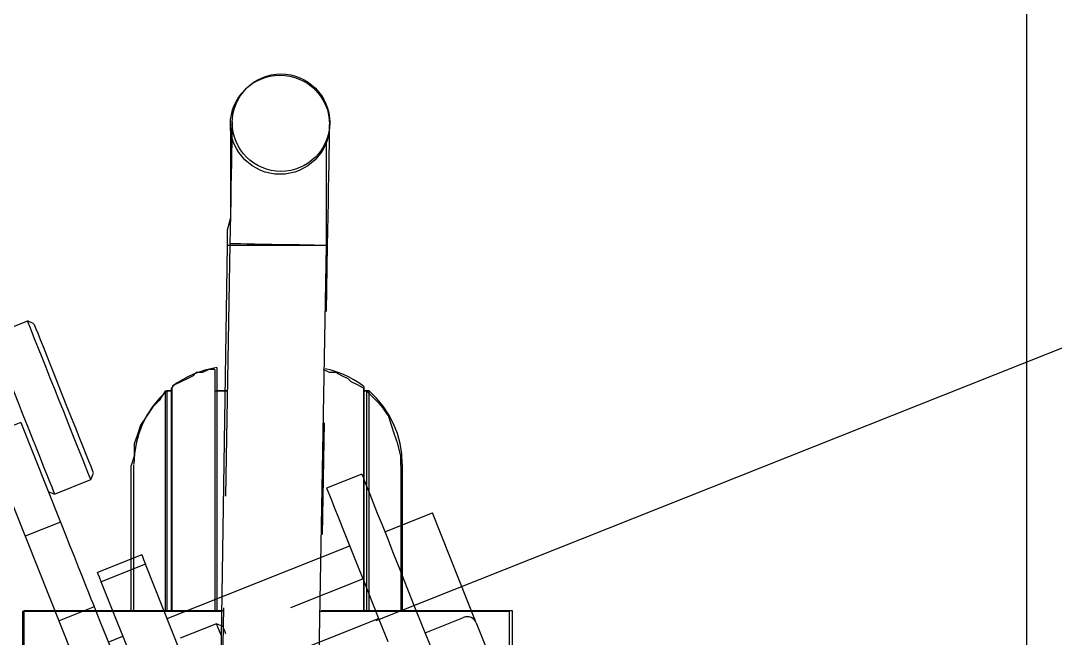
# Model space of a CAD drawing. Extents: x 3 to 592, y 5 to 207.
# Drawn here: x 134.35 to 146.13, y 67.81 to 74.84 of the extents above; entities that cross this region are included whole.
import ezdxf

# ---------------------------------------------------------------- set-up
doc = ezdxf.new("R2010")
doc.units = 0
doc.layers.get('0').update_dxf_attribs({"linetype": 'CONTINUOUS'})

msp = doc.modelspace()

# ---------------------------------------------------------------- linework, layer by layer
at = {"color": 7}
for points in [[(145.803056, 53.057778), (145.803056, 115.111389)], [(138.394722, 68.015556), (156.315833, 75.141667)], [(136.736667, 73.66), (136.736667, 73.624722), (136.736667, 73.589444), (136.736667, 73.518889), (136.736667, 73.413056), (136.736667, 73.3425), (136.736667, 73.201389), (136.736667, 73.060278), (136.736667, 72.919167), (136.736667, 72.778056), (136.736667, 72.601667), (136.701389, 72.460556), (136.701389, 72.284167)], [(136.756457, 73.693267), (136.756105, 73.683036), (136.755752, 73.65305), (136.754694, 73.602956), (136.753635, 73.534164), (136.752224, 73.447381), (136.75046, 73.344017), (136.748344, 73.225484), (136.745874, 73.093545), (136.743405, 72.949964), (136.740582, 72.796859), (136.73776, 72.63705), (136.734938, 72.47195), (136.732116, 72.304734)], [(136.756457, 73.693267), (136.756105, 73.683036), (136.755752, 73.65305), (136.754694, 73.602956), (136.753635, 73.534164), (136.752224, 73.447381), (136.75046, 73.344017), (136.748344, 73.225484), (136.745874, 73.093545), (136.743405, 72.949964), (136.740582, 72.796859), (136.73776, 72.63705), (136.734938, 72.47195), (136.732116, 72.304734)], [(136.756457, 73.693267), (136.756105, 73.683036), (136.755752, 73.65305), (136.754694, 73.602956), (136.753635, 73.534164), (136.752224, 73.447381), (136.75046, 73.344017), (136.748344, 73.225484), (136.745874, 73.093545), (136.743405, 72.949964), (136.740582, 72.796859), (136.73776, 72.63705), (136.734938, 72.47195), (136.732116, 72.304734)], [(136.756457, 73.693267), (136.756105, 73.683036), (136.755752, 73.65305), (136.754694, 73.602956), (136.753635, 73.534164), (136.752224, 73.447381), (136.75046, 73.344017), (136.748344, 73.225484), (136.745874, 73.093545), (136.743405, 72.949964), (136.740582, 72.796859), (136.73776, 72.63705), (136.734938, 72.47195), (136.732116, 72.304734)], [(137.830278, 72.284167), (137.830278, 72.425278), (137.830278, 72.601667), (137.830278, 72.742778), (137.830278, 72.919167), (137.830278, 73.060278), (137.830278, 73.201389), (137.830278, 73.307222), (137.830278, 73.413056), (137.830278, 73.483611), (137.865556, 73.554167), (137.865556, 73.624722), (137.865556, 73.66)], [(137.843048, 72.285084), (137.845871, 72.452301), (137.849046, 72.617401), (137.851868, 72.777562), (137.854337, 72.930314), (137.856807, 73.073895), (137.859276, 73.205834), (137.861393, 73.324367), (137.863157, 73.428084), (137.864568, 73.514867), (137.865979, 73.583659), (137.866684, 73.633401), (137.86739, 73.663739)], [(137.843048, 72.285084), (137.845871, 72.452301), (137.849046, 72.617401), (137.851868, 72.777562), (137.854337, 72.930314), (137.856807, 73.073895), (137.859276, 73.205834), (137.861393, 73.324367), (137.863157, 73.428084), (137.864568, 73.514867), (137.865979, 73.583659), (137.866684, 73.633401), (137.86739, 73.663739)], [(137.843048, 72.285084), (137.845871, 72.452301), (137.849046, 72.617401), (137.851868, 72.777562), (137.854337, 72.930314), (137.856807, 73.073895), (137.859276, 73.205834), (137.861393, 73.324367), (137.863157, 73.428084), (137.864568, 73.514867), (137.865979, 73.583659), (137.866684, 73.633401), (137.86739, 73.663739)], [(137.843048, 72.285084), (137.845871, 72.452301), (137.849046, 72.617401), (137.851868, 72.777562), (137.854337, 72.930314), (137.856807, 73.073895), (137.859276, 73.205834), (137.861393, 73.324367), (137.863157, 73.428084), (137.864568, 73.514867), (137.865979, 73.583659), (137.866684, 73.633401), (137.86739, 73.663739)], [(134.936054, 67.635896), (132.600665, 73.496593)], [(134.936054, 67.635896), (132.600665, 73.496593)], [(136.701389, 72.284167), (136.595556, 65.334444)], [(136.732116, 72.304592), (136.681756, 69.429542)], [(136.732116, 72.304592), (136.681756, 69.429542)], [(136.732116, 72.304592), (136.681756, 69.429542)], [(136.732116, 72.304592), (136.681756, 69.429542)], [(137.830278, 72.284167), (137.795, 72.284167), (137.724444, 72.284167), (137.689167, 72.284167), (137.583333, 72.284167), (137.512778, 72.284167), (137.406944, 72.284167), (137.301111, 72.284167), (137.195278, 72.284167), (137.089444, 72.284167), (136.983611, 72.284167), (136.913056, 72.284167), (136.8425, 72.284167), (136.771944, 72.284167), (136.736667, 72.284167), (136.701389, 72.284167)], [(137.843048, 72.285084), (137.803184, 72.285789), (137.754854, 72.286495), (137.68959, 72.287906), (137.609862, 72.289317), (137.518493, 72.290728), (137.418657, 72.292492), (137.313882, 72.294256), (137.208401, 72.296373), (137.105743, 72.298137), (137.009787, 72.299548), (136.923709, 72.301312), (136.851037, 72.30237), (136.793887, 72.303428), (136.754729, 72.304134), (136.734621, 72.304487)], [(137.843048, 72.285084), (137.803184, 72.285789), (137.754854, 72.286495), (137.68959, 72.287906), (137.609862, 72.289317), (137.518493, 72.290728), (137.418657, 72.292492), (137.313882, 72.294256), (137.208401, 72.296373), (137.105743, 72.298137), (137.009787, 72.299548), (136.923709, 72.301312), (136.851037, 72.30237), (136.793887, 72.303428), (136.754729, 72.304134), (136.734621, 72.304487)], [(137.843048, 72.285084), (137.803184, 72.285789), (137.754854, 72.286495), (137.68959, 72.287906), (137.609862, 72.289317), (137.518493, 72.290728), (137.418657, 72.292492), (137.313882, 72.294256), (137.208401, 72.296373), (137.105743, 72.298137), (137.009787, 72.299548), (136.923709, 72.301312), (136.851037, 72.30237), (136.793887, 72.303428), (136.754729, 72.304134), (136.734621, 72.304487)], [(137.843048, 72.285084), (137.803184, 72.285789), (137.754854, 72.286495), (137.68959, 72.287906), (137.609862, 72.289317), (137.518493, 72.290728), (137.418657, 72.292492), (137.313882, 72.294256), (137.208401, 72.296373), (137.105743, 72.298137), (137.009787, 72.299548), (136.923709, 72.301312), (136.851037, 72.30237), (136.793887, 72.303428), (136.754729, 72.304134), (136.734621, 72.304487)], [(137.689167, 64.417222), (137.830278, 72.284167)], [(137.829795, 71.535081), (137.842942, 72.285119)], [(137.829795, 71.535081), (137.842942, 72.285119)], [(137.829795, 71.535081), (137.842942, 72.285119)], [(137.829795, 71.535081), (137.842942, 72.285119)], [(134.427701, 71.425223), (134.014951, 71.260829)], [(134.427701, 71.425223), (134.014951, 71.260829)], [(134.499879, 71.394214), (134.42756, 71.425259)], [(134.499879, 71.394214), (134.42756, 71.425259)], [(135.147509, 69.618931), (135.133045, 69.655267), (135.115053, 69.700069), (135.090711, 69.761806), (135.059667, 69.839064), (135.023684, 69.930081), (134.982409, 70.033092), (134.937253, 70.146333), (134.889275, 70.266983), (134.839181, 70.392925), (134.788028, 70.521336), (134.736522, 70.649747), (134.686428, 70.775689), (134.63845, 70.896692), (134.593295, 71.009581), (134.55202, 71.112944), (134.515684, 71.203961), (134.484992, 71.281572), (134.460298, 71.343308), (134.442306, 71.388464), (134.43137, 71.415981)], [(135.147509, 69.618931), (135.133045, 69.655267), (135.115053, 69.700069), (135.090711, 69.761806), (135.059667, 69.839064), (135.023684, 69.930081), (134.982409, 70.033092), (134.937253, 70.146333), (134.889275, 70.266983), (134.839181, 70.392925), (134.788028, 70.521336), (134.736522, 70.649747), (134.686428, 70.775689), (134.63845, 70.896692), (134.593295, 71.009581), (134.55202, 71.112944), (134.515684, 71.203961), (134.484992, 71.281572), (134.460298, 71.343308), (134.442306, 71.388464), (134.43137, 71.415981)], [(134.499879, 71.394214), (134.507993, 71.373753), (134.522457, 71.33777), (134.543624, 71.284853), (134.570788, 71.216061), (134.603949, 71.133159), (134.642049, 71.037556), (134.684382, 70.93137), (134.72989, 70.81707), (134.777868, 70.696772), (134.827257, 70.572947), (134.876646, 70.44877), (134.925329, 70.326709), (134.972249, 70.208881), (135.016346, 70.098461), (135.056563, 69.997567), (135.092193, 69.907961), (135.122532, 69.832114), (135.146521, 69.771436), (135.16416, 69.726986), (135.175096, 69.700175)], [(134.499879, 71.394214), (134.507993, 71.373753), (134.522457, 71.33777), (134.543624, 71.284853), (134.570788, 71.216061), (134.603949, 71.133159), (134.642049, 71.037556), (134.684382, 70.93137), (134.72989, 70.81707), (134.777868, 70.696772), (134.827257, 70.572947), (134.876646, 70.44877), (134.925329, 70.326709), (134.972249, 70.208881), (135.016346, 70.098461), (135.056563, 69.997567), (135.092193, 69.907961), (135.122532, 69.832114), (135.146521, 69.771436), (135.16416, 69.726986), (135.175096, 69.700175)], [(134.014845, 71.260723), (134.029662, 71.224034), (134.047653, 71.178879), (134.071995, 71.11679), (134.103039, 71.039531), (134.139376, 70.948515), (134.180298, 70.845151), (134.225453, 70.731909), (134.273784, 70.611259), (134.323878, 70.485317), (134.375031, 70.356906), (134.426184, 70.228142), (134.476278, 70.102554), (134.524609, 69.981551), (134.569764, 69.868662), (134.610687, 69.765651), (134.647023, 69.674634), (134.677714, 69.597376), (134.702409, 69.53564), (134.720048, 69.490837), (134.730984, 69.463673)], [(134.014845, 71.260723), (134.029662, 71.224034), (134.047653, 71.178879), (134.071995, 71.11679), (134.103039, 71.039531), (134.139376, 70.948515), (134.180298, 70.845151), (134.225453, 70.731909), (134.273784, 70.611259), (134.323878, 70.485317), (134.375031, 70.356906), (134.426184, 70.228142), (134.476278, 70.102554), (134.524609, 69.981551), (134.569764, 69.868662), (134.610687, 69.765651), (134.647023, 69.674634), (134.677714, 69.597376), (134.702409, 69.53564), (134.720048, 69.490837), (134.730984, 69.463673)], [(136.560278, 70.873056), (136.489722, 70.873056), (136.419167, 70.837778), (136.348611, 70.837778), (136.313333, 70.8025), (136.242778, 70.767222), (136.172222, 70.731944), (136.101667, 70.696667), (136.066389, 70.661389)], [(136.582432, 70.894434), (136.513993, 70.881734), (136.44626, 70.865153), (136.379938, 70.843987), (136.315027, 70.818587), (136.251879, 70.789659), (136.190849, 70.756498), (136.131582, 70.719809), (136.075138, 70.679239)], [(136.582432, 70.894434), (136.513993, 70.881734), (136.44626, 70.865153), (136.379938, 70.843987), (136.315027, 70.818587), (136.251879, 70.789659), (136.190849, 70.756498), (136.131582, 70.719809), (136.075138, 70.679239)], [(136.582432, 70.894434), (136.513993, 70.881734), (136.44626, 70.865153), (136.379938, 70.843987), (136.315027, 70.818587), (136.251879, 70.789659), (136.190849, 70.756498), (136.131582, 70.719809), (136.075138, 70.679239)], [(136.582432, 70.894434), (136.513993, 70.881734), (136.44626, 70.865153), (136.379938, 70.843987), (136.315027, 70.818587), (136.251879, 70.789659), (136.190849, 70.756498), (136.131582, 70.719809), (136.075138, 70.679239)], [(136.560278, 70.873056), (136.560278, 70.837778), (136.560278, 70.8025), (136.560278, 70.767222), (136.560278, 70.696667), (136.560278, 70.590833), (136.560278, 70.485), (136.560278, 70.343889), (136.560278, 70.202778), (136.560278, 70.026389), (136.560278, 69.85), (136.560278, 69.638333), (136.560278, 69.426667), (136.560278, 69.215), (136.560278, 68.968056), (136.560278, 68.685833), (136.560278, 68.438889), (136.560278, 68.156667), (136.560278, 68.121389)], [(136.582432, 70.894434), (136.582432, 70.872914), (136.582432, 70.834462), (136.582432, 70.776606), (136.582432, 70.699701), (136.582432, 70.604098), (136.582432, 70.490151), (136.582432, 70.357859), (136.582432, 70.208281), (136.582432, 70.041417), (136.582432, 69.857973), (136.582432, 69.659006), (136.582432, 69.44487), (136.582432, 69.21627), (136.582432, 68.973912), (136.582432, 68.719206), (136.582432, 68.452153), (136.582432, 68.17487), (136.582432, 68.129362)], [(136.582432, 70.894434), (136.582432, 70.872914), (136.582432, 70.834462), (136.582432, 70.776606), (136.582432, 70.699701), (136.582432, 70.604098), (136.582432, 70.490151), (136.582432, 70.357859), (136.582432, 70.208281), (136.582432, 70.041417), (136.582432, 69.857973), (136.582432, 69.659006), (136.582432, 69.44487), (136.582432, 69.21627), (136.582432, 68.973912), (136.582432, 68.719206), (136.582432, 68.452153), (136.582432, 68.17487), (136.582432, 68.129362)], [(136.582432, 70.894434), (136.582432, 70.872914), (136.582432, 70.834462), (136.582432, 70.776606), (136.582432, 70.699701), (136.582432, 70.604098), (136.582432, 70.490151), (136.582432, 70.357859), (136.582432, 70.208281), (136.582432, 70.041417), (136.582432, 69.857973), (136.582432, 69.659006), (136.582432, 69.44487), (136.582432, 69.21627), (136.582432, 68.973912), (136.582432, 68.719206), (136.582432, 68.452153), (136.582432, 68.17487), (136.582432, 68.129362)], [(136.582432, 70.894434), (136.582432, 70.872914), (136.582432, 70.834462), (136.582432, 70.776606), (136.582432, 70.699701), (136.582432, 70.604098), (136.582432, 70.490151), (136.582432, 70.357859), (136.582432, 70.208281), (136.582432, 70.041417), (136.582432, 69.857973), (136.582432, 69.659006), (136.582432, 69.44487), (136.582432, 69.21627), (136.582432, 68.973912), (136.582432, 68.719206), (136.582432, 68.452153), (136.582432, 68.17487), (136.582432, 68.129362)], [(138.253611, 70.661389), (138.183056, 70.696667), (138.1125, 70.731944), (138.077222, 70.767222), (138.006667, 70.8025), (137.936111, 70.837778), (137.865556, 70.837778), (137.795, 70.873056)], [(138.256574, 70.679134), (138.199777, 70.719703), (138.140863, 70.756392), (138.07948, 70.789553), (138.016333, 70.818834), (137.951422, 70.843881), (137.885099, 70.865048), (137.818424, 70.881628)], [(138.256574, 70.679134), (138.199777, 70.719703), (138.140863, 70.756392), (138.07948, 70.789553), (138.016333, 70.818834), (137.951422, 70.843881), (137.885099, 70.865048), (137.818424, 70.881628)], [(138.256574, 70.679134), (138.199777, 70.719703), (138.140863, 70.756392), (138.07948, 70.789553), (138.016333, 70.818834), (137.951422, 70.843881), (137.885099, 70.865048), (137.818424, 70.881628)], [(138.256574, 70.679134), (138.199777, 70.719703), (138.140863, 70.756392), (138.07948, 70.789553), (138.016333, 70.818834), (137.951422, 70.843881), (137.885099, 70.865048), (137.818424, 70.881628)], [(136.066389, 68.121389), (136.066389, 68.368333), (136.066389, 68.615278), (136.066389, 68.862222), (136.066389, 69.109167), (136.066389, 69.320833), (136.066389, 69.5325), (136.066389, 69.744167), (136.066389, 69.920556), (136.066389, 70.061667), (136.066389, 70.202778), (136.066389, 70.343889), (136.066389, 70.414444), (136.066389, 70.520278), (136.066389, 70.590833), (136.066389, 70.626111), (136.066389, 70.661389)], [(136.074997, 68.129221), (136.074997, 68.380046), (136.074997, 68.641454), (136.074997, 68.890868), (136.074997, 69.127229), (136.074997, 69.349126), (136.074997, 69.556559), (136.074997, 69.748118), (136.074997, 69.923448), (136.074997, 70.081493), (136.074997, 70.222251), (136.074997, 70.344665), (136.074997, 70.448734), (136.074997, 70.533754), (136.074997, 70.599371), (136.074997, 70.645584), (136.074997, 70.672043)], [(136.074997, 68.129221), (136.074997, 68.380046), (136.074997, 68.641454), (136.074997, 68.890868), (136.074997, 69.127229), (136.074997, 69.349126), (136.074997, 69.556559), (136.074997, 69.748118), (136.074997, 69.923448), (136.074997, 70.081493), (136.074997, 70.222251), (136.074997, 70.344665), (136.074997, 70.448734), (136.074997, 70.533754), (136.074997, 70.599371), (136.074997, 70.645584), (136.074997, 70.672043)], [(136.074997, 68.129221), (136.074997, 68.380046), (136.074997, 68.641454), (136.074997, 68.890868), (136.074997, 69.127229), (136.074997, 69.349126), (136.074997, 69.556559), (136.074997, 69.748118), (136.074997, 69.923448), (136.074997, 70.081493), (136.074997, 70.222251), (136.074997, 70.344665), (136.074997, 70.448734), (136.074997, 70.533754), (136.074997, 70.599371), (136.074997, 70.645584), (136.074997, 70.672043)], [(136.074997, 68.129221), (136.074997, 68.380046), (136.074997, 68.641454), (136.074997, 68.890868), (136.074997, 69.127229), (136.074997, 69.349126), (136.074997, 69.556559), (136.074997, 69.748118), (136.074997, 69.923448), (136.074997, 70.081493), (136.074997, 70.222251), (136.074997, 70.344665), (136.074997, 70.448734), (136.074997, 70.533754), (136.074997, 70.599371), (136.074997, 70.645584), (136.074997, 70.672043)], [(138.253611, 70.661389), (138.253611, 70.590833), (138.253611, 70.555556), (138.253611, 70.485), (138.253611, 70.379167), (138.253611, 70.273333), (138.253611, 70.132222), (138.253611, 69.991111), (138.253611, 69.814722), (138.253611, 69.638333), (138.253611, 69.426667), (138.253611, 69.215), (138.253611, 69.003333), (138.253611, 68.756389), (138.253611, 68.509444), (138.253611, 68.227222), (138.253611, 68.121389)], [(138.256574, 70.679134), (138.256574, 70.661495), (138.256574, 70.625159), (138.256574, 70.569067), (138.256574, 70.493572), (138.256574, 70.399028), (138.256574, 70.285786), (138.256574, 70.1542), (138.256574, 70.004622), (138.256574, 69.837759), (138.256574, 69.654314), (138.256574, 69.454642), (138.256574, 69.2398), (138.256574, 69.010847), (138.256574, 68.767784), (138.256574, 68.512372), (138.256574, 68.244967), (138.256574, 68.129256)], [(138.256574, 70.679134), (138.256574, 70.661495), (138.256574, 70.625159), (138.256574, 70.569067), (138.256574, 70.493572), (138.256574, 70.399028), (138.256574, 70.285786), (138.256574, 70.1542), (138.256574, 70.004622), (138.256574, 69.837759), (138.256574, 69.654314), (138.256574, 69.454642), (138.256574, 69.2398), (138.256574, 69.010847), (138.256574, 68.767784), (138.256574, 68.512372), (138.256574, 68.244967), (138.256574, 68.129256)], [(138.256574, 70.679134), (138.256574, 70.661495), (138.256574, 70.625159), (138.256574, 70.569067), (138.256574, 70.493572), (138.256574, 70.399028), (138.256574, 70.285786), (138.256574, 70.1542), (138.256574, 70.004622), (138.256574, 69.837759), (138.256574, 69.654314), (138.256574, 69.454642), (138.256574, 69.2398), (138.256574, 69.010847), (138.256574, 68.767784), (138.256574, 68.512372), (138.256574, 68.244967), (138.256574, 68.129256)], [(138.256574, 70.679134), (138.256574, 70.661495), (138.256574, 70.625159), (138.256574, 70.569067), (138.256574, 70.493572), (138.256574, 70.399028), (138.256574, 70.285786), (138.256574, 70.1542), (138.256574, 70.004622), (138.256574, 69.837759), (138.256574, 69.654314), (138.256574, 69.454642), (138.256574, 69.2398), (138.256574, 69.010847), (138.256574, 68.767784), (138.256574, 68.512372), (138.256574, 68.244967), (138.256574, 68.129256)], [(135.995833, 70.626111), (135.925278, 70.520278), (135.854722, 70.449722), (135.784167, 70.343889), (135.713611, 70.238056), (135.678333, 70.132222), (135.643056, 70.026389), (135.643056, 69.885278), (135.607778, 69.779444)], [(136.014178, 70.629251), (135.930217, 70.546701), (135.855428, 70.456037), (135.790517, 70.357612), (135.736542, 70.25319), (135.693856, 70.143476), (135.662811, 70.029881), (135.644114, 69.913465), (135.638117, 69.79599)], [(136.014178, 70.629251), (135.930217, 70.546701), (135.855428, 70.456037), (135.790517, 70.357612), (135.736542, 70.25319), (135.693856, 70.143476), (135.662811, 70.029881), (135.644114, 69.913465), (135.638117, 69.79599)], [(136.014178, 70.629251), (135.930217, 70.546701), (135.855428, 70.456037), (135.790517, 70.357612), (135.736542, 70.25319), (135.693856, 70.143476), (135.662811, 70.029881), (135.644114, 69.913465), (135.638117, 69.79599)], [(136.014178, 70.629251), (135.930217, 70.546701), (135.855428, 70.456037), (135.790517, 70.357612), (135.736542, 70.25319), (135.693856, 70.143476), (135.662811, 70.029881), (135.644114, 69.913465), (135.638117, 69.79599)], [(136.066389, 70.626111), (135.995833, 70.626111)], [(135.995833, 70.626111), (135.995833, 70.590833), (135.995833, 70.520278), (135.995833, 70.485), (135.995833, 70.379167), (135.995833, 70.273333), (135.995833, 70.1675), (135.995833, 70.026389), (135.995833, 69.85), (135.995833, 69.673611), (135.995833, 69.497222), (135.995833, 69.285556), (135.995833, 69.073889), (135.995833, 68.826944), (135.995833, 68.58), (135.995833, 68.333056), (135.995833, 68.121389)], [(136.014178, 70.629251), (136.014178, 70.59609), (136.014178, 70.550229), (136.014178, 70.485317), (136.014178, 70.401004), (136.014178, 70.297992), (136.014178, 70.176637), (136.014178, 70.03729), (136.014178, 69.880656), (136.014178, 69.706737), (136.014178, 69.516942), (136.014178, 69.311626), (136.014178, 69.091845), (136.014178, 68.857601), (136.014178, 68.610656), (136.014178, 68.351717), (136.014178, 68.129115)], [(136.014178, 70.629251), (136.014178, 70.59609), (136.014178, 70.550229), (136.014178, 70.485317), (136.014178, 70.401004), (136.014178, 70.297992), (136.014178, 70.176637), (136.014178, 70.03729), (136.014178, 69.880656), (136.014178, 69.706737), (136.014178, 69.516942), (136.014178, 69.311626), (136.014178, 69.091845), (136.014178, 68.857601), (136.014178, 68.610656), (136.014178, 68.351717), (136.014178, 68.129115)], [(136.014178, 70.629251), (136.014178, 70.59609), (136.014178, 70.550229), (136.014178, 70.485317), (136.014178, 70.401004), (136.014178, 70.297992), (136.014178, 70.176637), (136.014178, 70.03729), (136.014178, 69.880656), (136.014178, 69.706737), (136.014178, 69.516942), (136.014178, 69.311626), (136.014178, 69.091845), (136.014178, 68.857601), (136.014178, 68.610656), (136.014178, 68.351717), (136.014178, 68.129115)], [(136.014178, 70.629251), (136.014178, 70.59609), (136.014178, 70.550229), (136.014178, 70.485317), (136.014178, 70.401004), (136.014178, 70.297992), (136.014178, 70.176637), (136.014178, 70.03729), (136.014178, 69.880656), (136.014178, 69.706737), (136.014178, 69.516942), (136.014178, 69.311626), (136.014178, 69.091845), (136.014178, 68.857601), (136.014178, 68.610656), (136.014178, 68.351717), (136.014178, 68.129115)], [(136.074997, 70.629251), (136.014319, 70.629251)], [(136.074997, 70.629251), (136.014319, 70.629251)], [(136.074997, 70.629251), (136.014319, 70.629251)], [(136.074997, 70.629251), (136.014319, 70.629251)], [(136.701389, 70.626111), (136.560278, 70.626111)], [(136.702729, 70.629251), (136.582432, 70.629251)], [(136.702729, 70.629251), (136.582432, 70.629251)], [(136.702729, 70.629251), (136.582432, 70.629251)], [(136.702729, 70.629251), (136.582432, 70.629251)], [(138.288889, 70.626111), (138.253611, 70.626111)], [(138.317358, 70.629251), (138.25668, 70.629251)], [(138.317358, 70.629251), (138.25668, 70.629251)], [(138.317358, 70.629251), (138.25668, 70.629251)], [(138.317358, 70.629251), (138.25668, 70.629251)], [(138.676944, 69.779444), (138.676944, 69.885278), (138.641667, 70.026389), (138.606389, 70.132222), (138.571111, 70.238056), (138.535833, 70.343889), (138.465278, 70.449722), (138.394722, 70.520278), (138.288889, 70.626111)], [(138.288889, 68.121389), (138.288889, 68.191944), (138.288889, 68.474167), (138.288889, 68.721111), (138.288889, 68.968056), (138.288889, 69.179722), (138.288889, 69.391389), (138.288889, 69.603056), (138.288889, 69.779444), (138.288889, 69.955833), (138.288889, 70.096944), (138.288889, 70.238056), (138.288889, 70.343889), (138.288889, 70.414444), (138.288889, 70.485), (138.288889, 70.555556), (138.288889, 70.590833), (138.288889, 70.626111)], [(138.317358, 68.129221), (138.317358, 68.217768), (138.317358, 68.482704), (138.317358, 68.735646), (138.317358, 68.976593), (138.317358, 69.203429), (138.317358, 69.416154), (138.317358, 69.614062), (138.317358, 69.795743), (138.317358, 69.961196), (138.317358, 70.109009), (138.317358, 70.239537), (138.317358, 70.351721), (138.317358, 70.445559), (138.317358, 70.519996), (138.317358, 70.575734), (138.317358, 70.611718), (138.317358, 70.627946)], [(138.317358, 68.129221), (138.317358, 68.217768), (138.317358, 68.482704), (138.317358, 68.735646), (138.317358, 68.976593), (138.317358, 69.203429), (138.317358, 69.416154), (138.317358, 69.614062), (138.317358, 69.795743), (138.317358, 69.961196), (138.317358, 70.109009), (138.317358, 70.239537), (138.317358, 70.351721), (138.317358, 70.445559), (138.317358, 70.519996), (138.317358, 70.575734), (138.317358, 70.611718), (138.317358, 70.627946)], [(138.317358, 68.129221), (138.317358, 68.217768), (138.317358, 68.482704), (138.317358, 68.735646), (138.317358, 68.976593), (138.317358, 69.203429), (138.317358, 69.416154), (138.317358, 69.614062), (138.317358, 69.795743), (138.317358, 69.961196), (138.317358, 70.109009), (138.317358, 70.239537), (138.317358, 70.351721), (138.317358, 70.445559), (138.317358, 70.519996), (138.317358, 70.575734), (138.317358, 70.611718), (138.317358, 70.627946)], [(138.317358, 68.129221), (138.317358, 68.217768), (138.317358, 68.482704), (138.317358, 68.735646), (138.317358, 68.976593), (138.317358, 69.203429), (138.317358, 69.416154), (138.317358, 69.614062), (138.317358, 69.795743), (138.317358, 69.961196), (138.317358, 70.109009), (138.317358, 70.239537), (138.317358, 70.351721), (138.317358, 70.445559), (138.317358, 70.519996), (138.317358, 70.575734), (138.317358, 70.611718), (138.317358, 70.627946)], [(138.69356, 69.795884), (138.68721, 69.913359), (138.668866, 70.029776), (138.637821, 70.14337), (138.595135, 70.253084), (138.54116, 70.357506), (138.476249, 70.455931), (138.40146, 70.546948), (138.317499, 70.629145)], [(138.69356, 69.795884), (138.68721, 69.913359), (138.668866, 70.029776), (138.637821, 70.14337), (138.595135, 70.253084), (138.54116, 70.357506), (138.476249, 70.455931), (138.40146, 70.546948), (138.317499, 70.629145)], [(138.69356, 69.795884), (138.68721, 69.913359), (138.668866, 70.029776), (138.637821, 70.14337), (138.595135, 70.253084), (138.54116, 70.357506), (138.476249, 70.455931), (138.40146, 70.546948), (138.317499, 70.629145)], [(138.69356, 69.795884), (138.68721, 69.913359), (138.668866, 70.029776), (138.637821, 70.14337), (138.595135, 70.253084), (138.54116, 70.357506), (138.476249, 70.455931), (138.40146, 70.546948), (138.317499, 70.629145)], [(134.349772, 70.270158), (133.949722, 70.110703)], [(134.349772, 70.270158), (133.949722, 70.110703)], [(134.349772, 70.270158), (134.801681, 69.136331)], [(134.349772, 70.270158), (134.801681, 69.136331)], [(137.785279, 68.995472), (137.807537, 70.265276)], [(137.785279, 68.995472), (137.807537, 70.265276)], [(137.785279, 68.995472), (137.807537, 70.265276)], [(137.785279, 68.995472), (137.807537, 70.265276)], [(135.607778, 68.121389), (135.607778, 68.227222), (135.607778, 68.438889), (135.607778, 68.650556), (135.607778, 68.826944), (135.607778, 69.003333), (135.607778, 69.179722), (135.607778, 69.320833), (135.607778, 69.426667), (135.607778, 69.5325), (135.607778, 69.638333), (135.607778, 69.708889), (135.607778, 69.744167), (135.607778, 69.779444)], [(135.638011, 68.129221), (135.638011, 68.243168), (135.638011, 68.462243), (135.638011, 68.667207), (135.638011, 68.857707), (135.638011, 69.032332), (135.638011, 69.190376), (135.638011, 69.331487), (135.638011, 69.454607), (135.638011, 69.559382), (135.638011, 69.645812), (135.638011, 69.712487), (135.638011, 69.760112), (135.638011, 69.787982)], [(135.638011, 68.129221), (135.638011, 68.243168), (135.638011, 68.462243), (135.638011, 68.667207), (135.638011, 68.857707), (135.638011, 69.032332), (135.638011, 69.190376), (135.638011, 69.331487), (135.638011, 69.454607), (135.638011, 69.559382), (135.638011, 69.645812), (135.638011, 69.712487), (135.638011, 69.760112), (135.638011, 69.787982)], [(135.638011, 68.129221), (135.638011, 68.243168), (135.638011, 68.462243), (135.638011, 68.667207), (135.638011, 68.857707), (135.638011, 69.032332), (135.638011, 69.190376), (135.638011, 69.331487), (135.638011, 69.454607), (135.638011, 69.559382), (135.638011, 69.645812), (135.638011, 69.712487), (135.638011, 69.760112), (135.638011, 69.787982)], [(135.638011, 68.129221), (135.638011, 68.243168), (135.638011, 68.462243), (135.638011, 68.667207), (135.638011, 68.857707), (135.638011, 69.032332), (135.638011, 69.190376), (135.638011, 69.331487), (135.638011, 69.454607), (135.638011, 69.559382), (135.638011, 69.645812), (135.638011, 69.712487), (135.638011, 69.760112), (135.638011, 69.787982)], [(138.676944, 69.779444), (138.676944, 69.744167), (138.676944, 69.708889), (138.676944, 69.638333), (138.676944, 69.5325), (138.676944, 69.426667), (138.676944, 69.320833), (138.676944, 69.179722), (138.676944, 69.003333), (138.676944, 68.826944), (138.676944, 68.650556), (138.676944, 68.438889), (138.676944, 68.227222), (138.676944, 68.121389)], [(138.69356, 69.795884), (138.69356, 69.759901), (138.69356, 69.712628), (138.69356, 69.645601), (138.69356, 69.559523), (138.69356, 69.454748), (138.69356, 69.331276), (138.69356, 69.190517), (138.69356, 69.03212), (138.69356, 68.857495), (138.69356, 68.667348), (138.69356, 68.462384), (138.69356, 68.243309), (138.69356, 68.129362)], [(138.69356, 69.795884), (138.69356, 69.759901), (138.69356, 69.712628), (138.69356, 69.645601), (138.69356, 69.559523), (138.69356, 69.454748), (138.69356, 69.331276), (138.69356, 69.190517), (138.69356, 69.03212), (138.69356, 68.857495), (138.69356, 68.667348), (138.69356, 68.462384), (138.69356, 68.243309), (138.69356, 68.129362)], [(138.69356, 69.795884), (138.69356, 69.759901), (138.69356, 69.712628), (138.69356, 69.645601), (138.69356, 69.559523), (138.69356, 69.454748), (138.69356, 69.331276), (138.69356, 69.190517), (138.69356, 69.03212), (138.69356, 68.857495), (138.69356, 68.667348), (138.69356, 68.462384), (138.69356, 68.243309), (138.69356, 68.129362)], [(138.69356, 69.795884), (138.69356, 69.759901), (138.69356, 69.712628), (138.69356, 69.645601), (138.69356, 69.559523), (138.69356, 69.454748), (138.69356, 69.331276), (138.69356, 69.190517), (138.69356, 69.03212), (138.69356, 68.857495), (138.69356, 68.667348), (138.69356, 68.462384), (138.69356, 68.243309), (138.69356, 68.129362)], [(134.734653, 69.45443), (135.147403, 69.618825)], [(134.734653, 69.45443), (135.147403, 69.618825)], [(135.147509, 69.618931), (135.178553, 69.69125)], [(135.147509, 69.618931), (135.178553, 69.69125)], [(138.232197, 69.682042), (137.832147, 69.522587)], [(138.232197, 69.682042), (137.832147, 69.522587)], [(138.232197, 69.682042), (138.246661, 69.645706), (138.264653, 69.600198), (138.290053, 69.536698), (138.322509, 69.455206), (138.36202, 69.356076), (138.408939, 69.238954), (138.462561, 69.104192), (138.523239, 68.951793), (138.59062, 68.782459), (138.665056, 68.59584), (138.746195, 68.392287), (138.833684, 68.172506), (138.927875, 67.936145), (139.028417, 67.683909)], [(138.232197, 69.682042), (138.246661, 69.645706), (138.264653, 69.600198), (138.290053, 69.536698), (138.322509, 69.455206), (138.36202, 69.356076), (138.408939, 69.238954), (138.462561, 69.104192), (138.523239, 68.951793), (138.59062, 68.782459), (138.665056, 68.59584), (138.746195, 68.392287), (138.833684, 68.172506), (138.927875, 67.936145), (139.028417, 67.683909)], [(134.662474, 69.485439), (134.734794, 69.454395)], [(134.662474, 69.485439), (134.734794, 69.454395)], [(137.832253, 69.522657), (137.846717, 69.486321), (137.864709, 69.440813), (137.890109, 69.377313), (137.922564, 69.295821), (137.962076, 69.196691), (138.008995, 69.079569), (138.062617, 68.944807), (138.123295, 68.792407), (138.190676, 68.623074), (138.265112, 68.436455), (138.346251, 68.232902), (138.433739, 68.013121), (138.527931, 67.77676)], [(137.832253, 69.522657), (137.846717, 69.486321), (137.864709, 69.440813), (137.890109, 69.377313), (137.922564, 69.295821), (137.962076, 69.196691), (138.008995, 69.079569), (138.062617, 68.944807), (138.123295, 68.792407), (138.190676, 68.623074), (138.265112, 68.436455), (138.346251, 68.232902), (138.433739, 68.013121), (138.527931, 67.77676)], [(134.80161, 69.136295), (134.40156, 68.97684)], [(134.80161, 69.136295), (134.40156, 68.97684)], [(134.80161, 69.136295), (134.854527, 69.003651), (134.906738, 68.872418), (134.957185, 68.746123), (135.00481, 68.626179), (135.048907, 68.516112), (135.088066, 68.417687), (135.121932, 68.332667), (135.149449, 68.26317), (135.170616, 68.210606), (135.184374, 68.176034)], [(134.80161, 69.136295), (134.854527, 69.003651), (134.906738, 68.872418), (134.957185, 68.746123), (135.00481, 68.626179), (135.048907, 68.516112), (135.088066, 68.417687), (135.121932, 68.332667), (135.149449, 68.26317), (135.170616, 68.210606), (135.184374, 68.176034)], [(138.494417, 69.024006), (139.036284, 69.239906)], [(138.494417, 69.024006), (139.036284, 69.239906)], [(139.535041, 67.988462), (139.036213, 69.240118)], [(139.535041, 67.988462), (139.036213, 69.240118)], [(136.017212, 68.036828), (138.094367, 68.864445)], [(136.017212, 68.036828), (138.094367, 68.864445)], [(135.727581, 68.763656), (135.22452, 68.563278)], [(135.727581, 68.763656), (135.22452, 68.563278)], [(135.727581, 68.763656), (135.734989, 68.744606), (135.749101, 68.709328), (135.77062, 68.656059)], [(135.727581, 68.763656), (135.734989, 68.744606), (135.749101, 68.709328), (135.77062, 68.656059)], [(135.267277, 68.45554), (135.24611, 68.508809), (135.231999, 68.544087), (135.225296, 68.561373)], [(135.267277, 68.45554), (135.24611, 68.508809), (135.231999, 68.544087), (135.225296, 68.561373)], [(135.770444, 68.656059), (135.267382, 68.455681)], [(135.770444, 68.656059), (135.267382, 68.455681)], [(136.166331, 67.662672), (135.770514, 68.656094)], [(136.166331, 67.662672), (135.770514, 68.656094)], [(135.663164, 67.462153), (135.267347, 68.455575)], [(135.663164, 67.462153), (135.267347, 68.455575)], [(137.42552, 68.164546), (138.243698, 68.490606)], [(137.42552, 68.164546), (138.243698, 68.490606)], [(134.373056, 62.5475), (134.373056, 68.121389)], [(134.373056, 68.121389), (136.630833, 68.121389)], [(134.388013, 62.573676), (134.388013, 68.129221)], [(134.388013, 68.129221), (136.658844, 68.129221)], [(134.388013, 62.573676), (134.388013, 68.129221)], [(134.388013, 68.129221), (136.658844, 68.129221)], [(134.388013, 62.573676), (134.388013, 68.129221)], [(134.388013, 68.129221), (136.658844, 68.129221)], [(134.388013, 62.573676), (134.388013, 68.129221)], [(134.388013, 68.129221), (136.658844, 68.129221)], [(135.186914, 68.169437), (134.786864, 68.009982)], [(135.186914, 68.169437), (134.786864, 68.009982)], [(135.186914, 68.169437), (135.191853, 68.156737), (135.204553, 68.12534), (135.224308, 68.075246), (135.251472, 68.007512), (135.285339, 67.922493), (135.325556, 67.821598), (135.371417, 67.70624), (135.422922, 67.577123), (135.479014, 67.436365), (135.495242, 67.395443)], [(135.186914, 68.169437), (135.191853, 68.156737), (135.204553, 68.12534), (135.224308, 68.075246), (135.251472, 68.007512), (135.285339, 67.922493), (135.325556, 67.821598), (135.371417, 67.70624), (135.422922, 67.577123), (135.479014, 67.436365), (135.495242, 67.395443)], [(136.659514, 68.159737), (136.637271, 66.889931)], [(136.659514, 68.159737), (136.637271, 66.889931)], [(136.659514, 68.159737), (136.637271, 66.889931)], [(136.659514, 68.159737), (136.637271, 66.889931)], [(137.759722, 68.121389), (139.911667, 68.121389)], [(137.770129, 68.129221), (139.943593, 68.129221)], [(137.770129, 68.129221), (139.943593, 68.129221)], [(137.770129, 68.129221), (139.943593, 68.129221)], [(137.770129, 68.129221), (139.943593, 68.129221)], [(139.911667, 68.121389), (139.911667, 62.5475)], [(139.943558, 68.129221), (139.943558, 62.573676)], [(139.943558, 68.129221), (139.943558, 62.573676)], [(139.943558, 68.129221), (139.943558, 62.573676)], [(139.943558, 68.129221), (139.943558, 62.573676)], [(133.585282, 66.110861), (138.423685, 68.039015)], [(133.585282, 66.110861), (138.423685, 68.039015)], [(136.579398, 67.976785), (136.166648, 67.812391)], [(136.579398, 67.976785), (136.166648, 67.812391)], [(136.651577, 67.945741), (136.579257, 67.976785)], [(136.651577, 67.945741), (136.579257, 67.976785)], [(136.630798, 67.847774), (136.611748, 67.895047), (136.594109, 67.940202), (136.583173, 67.967719)], [(136.630798, 67.847774), (136.611748, 67.895047), (136.594109, 67.940202), (136.583173, 67.967719)], [(138.952041, 67.87575), (139.390543, 68.050728)], [(138.952041, 67.87575), (139.390543, 68.050728)], [(139.535041, 67.988462), (139.525163, 68.007865), (139.511405, 68.024798), (139.494824, 68.038909), (139.475774, 68.049493), (139.454961, 68.055843), (139.433441, 68.058312), (139.411569, 68.056548), (139.390755, 68.050551)], [(139.535041, 67.988462), (139.525163, 68.007865), (139.511405, 68.024798), (139.494824, 68.038909), (139.475774, 68.049493), (139.454961, 68.055843), (139.433441, 68.058312), (139.411569, 68.056548), (139.390755, 68.050551)], [(139.535041, 67.988462), (140.152049, 66.440121)], [(139.535041, 67.988462), (140.152049, 66.440121)], [(135.346299, 67.769458), (135.513868, 67.836133)], [(135.346299, 67.769458), (135.513868, 67.836133)], [(136.651577, 67.945741), (136.659691, 67.92528), (136.673802, 67.889649), (136.682268, 67.868483)], [(136.651577, 67.945741), (136.659691, 67.92528), (136.673802, 67.889649), (136.682268, 67.868483)]]:
    msp.add_lwpolyline(points, dxfattribs=at)
for centre, radius in [((137.301111, 73.66), 0.564444), ((137.312647, 73.683107), 0.554743), ((137.312647, 73.683107), 0.554743), ((137.312647, 73.683107), 0.554743), ((137.312647, 73.683107), 0.554743)]:
    msp.add_circle(centre, radius, dxfattribs=at)

doc.saveas('drawing.dxf')
